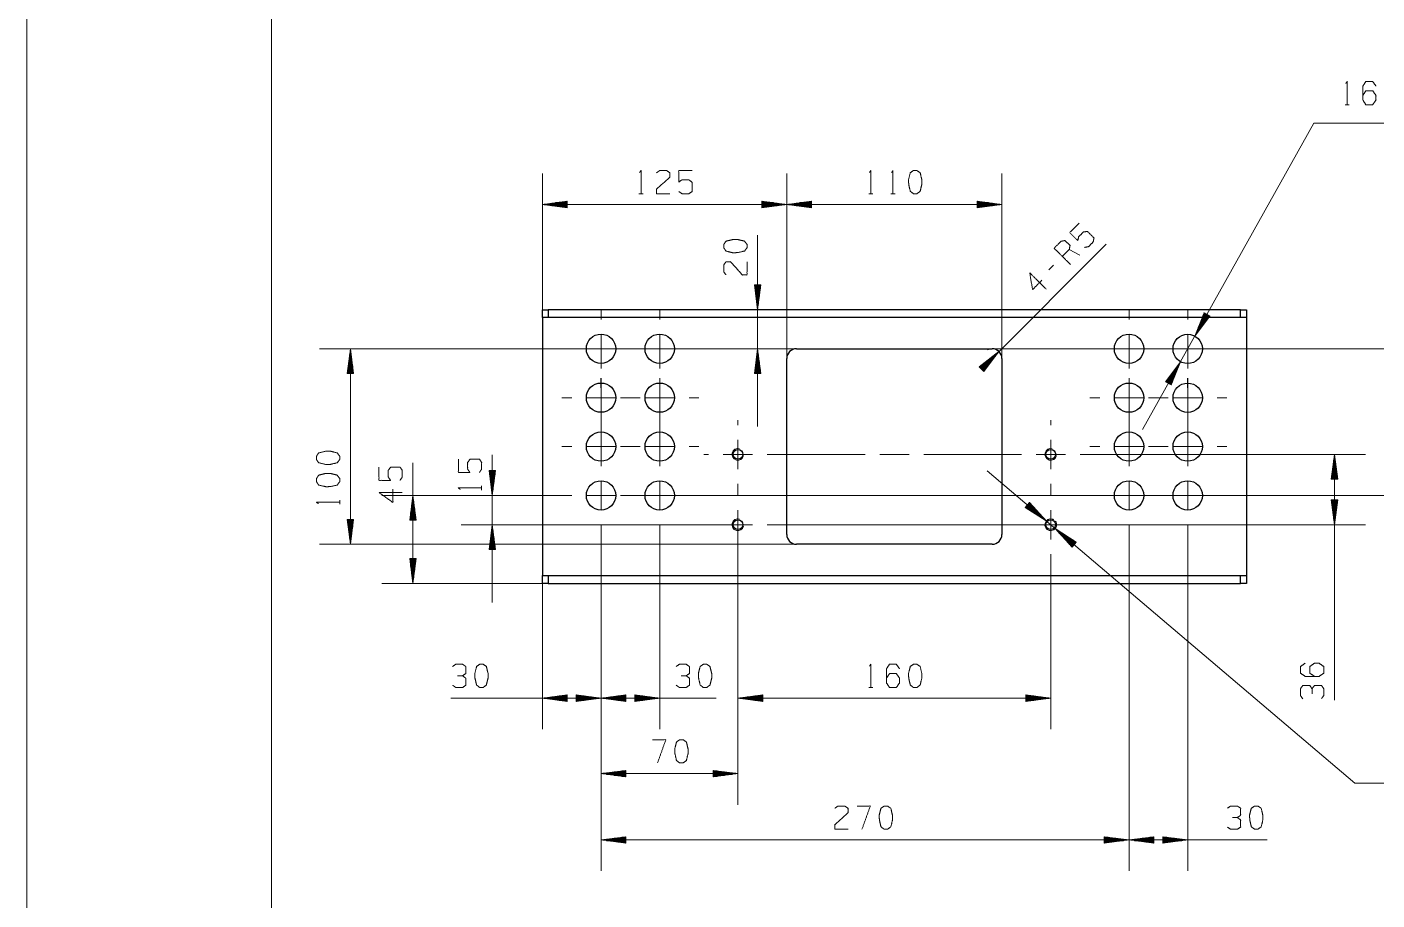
# Model space of a CAD drawing. Header units: millimetres. Extents: x 0 to 210, y 0 to 297.
# Drawn here: x 0 to 138.1, y 118.4 to 207.7 of the extents above; entities that cross this region are included whole.
import ezdxf

# ---------------------------------------------------------------- set-up
doc = ezdxf.new("R2010")
doc.units = ezdxf.units.MM
doc.layers.add('101', color=7, linetype='Continuous', true_color=0xffffff)

msp = doc.modelspace()

# ---------------------------------------------------------------- linework, layer by layer
at = {"layer": '101', "color": 133, "linetype": 'Continuous', "lineweight": 18}
for p, q in [((0, 297), (0, 0)), ((25, 292), (25, 5))]:
    msp.add_line(p, q, dxfattribs=at)
at = {"layer": '101', "color": 72, "linetype": 'Continuous', "lineweight": 18}
for p, q in [((134.81, 199.74), (135.23, 199.74)), ((62.59, 190.63), (63.01, 190.63)), ((86.09, 190.63), (86.51, 190.63)), ((88.36, 190.63), (88.79, 190.63)), ((107.69, 184.34), (106.6, 184.94)), ((104.99, 183.33), (104.52, 182.86)), ((46.5, 160.32), (46.5, 160.74)), ((31.98, 158.86), (31.98, 159.28)), ((86.09, 140.12), (86.51, 140.12))]:
    msp.add_line(p, q, dxfattribs=at)
at = {"layer": '101', "color": 22, "linetype": 'Continuous', "lineweight": 18}
for p, q in [((114.1, 166.53), (131.63, 197.86)), ((131.63, 197.86), (151.91, 197.86)), ((52.71, 177.97), (52.71, 192.71)), ((77.71, 173.77), (77.71, 192.71)), ((77.71, 173.77), (77.71, 192.71)), ((99.71, 173.77), (99.71, 192.71)), ((55.25, 189.87), (52.71, 189.54)), ((77.71, 189.54), (52.71, 189.54)), ((52.71, 189.54), (55.25, 189.2)), ((55.25, 189.56), (52.9, 189.56)), ((55.25, 189.51), (52.9, 189.51)), ((55.25, 189.61), (53.28, 189.61)), ((55.25, 189.46), (53.28, 189.46)), ((55.25, 189.66), (53.67, 189.66)), ((55.25, 189.41), (53.67, 189.41)), ((55.25, 189.72), (54.06, 189.72)), ((55.25, 189.36), (54.06, 189.36)), ((55.25, 189.77), (54.44, 189.77)), ((55.25, 189.31), (54.44, 189.31)), ((55.25, 189.82), (54.83, 189.82)), ((55.25, 189.26), (54.83, 189.26)), ((55.25, 189.87), (55.21, 189.87)), ((55.25, 189.87), (55.21, 189.87)), ((55.25, 189.21), (55.21, 189.21)), ((55.25, 189.21), (55.21, 189.21)), ((55.25, 189.2), (55.25, 189.87)), ((75.17, 189.87), (75.17, 189.2)), ((75.17, 189.87), (75.2, 189.87)), ((75.17, 189.87), (75.2, 189.87)), ((77.71, 189.54), (75.17, 189.87)), ((75.17, 189.82), (75.58, 189.82)), ((75.17, 189.77), (75.97, 189.77)), ((75.17, 189.72), (76.35, 189.72)), ((75.17, 189.66), (76.74, 189.66)), ((75.17, 189.61), (77.13, 189.61)), ((75.17, 189.56), (77.51, 189.56)), ((75.17, 189.2), (77.71, 189.54)), ((75.17, 189.51), (77.51, 189.51)), ((75.17, 189.46), (77.13, 189.46)), ((75.17, 189.41), (76.74, 189.41)), ((75.17, 189.36), (76.35, 189.36)), ((75.17, 189.31), (75.97, 189.31)), ((75.17, 189.26), (75.58, 189.26)), ((75.17, 189.21), (75.2, 189.21)), ((75.17, 189.21), (75.2, 189.21)), ((80.25, 189.87), (77.71, 189.54)), ((77.71, 189.54), (80.25, 189.2)), ((77.71, 189.54), (99.71, 189.54)), ((80.25, 189.56), (77.9, 189.56)), ((80.25, 189.51), (77.9, 189.51)), ((80.25, 189.61), (78.28, 189.61)), ((80.25, 189.46), (78.28, 189.46)), ((80.25, 189.66), (78.67, 189.66)), ((80.25, 189.41), (78.67, 189.41)), ((80.25, 189.72), (79.06, 189.72)), ((80.25, 189.36), (79.06, 189.36)), ((80.25, 189.77), (79.44, 189.77)), ((80.25, 189.31), (79.44, 189.31)), ((80.25, 189.82), (79.83, 189.82)), ((80.25, 189.26), (79.83, 189.26)), ((80.25, 189.87), (80.21, 189.87)), ((80.25, 189.87), (80.21, 189.87)), ((80.25, 189.21), (80.21, 189.21)), ((80.25, 189.21), (80.21, 189.21)), ((80.25, 189.2), (80.25, 189.87)), ((97.17, 189.87), (97.17, 189.2)), ((97.17, 189.87), (97.2, 189.87)), ((97.17, 189.87), (97.2, 189.87)), ((99.71, 189.54), (97.17, 189.87)), ((97.17, 189.82), (97.58, 189.82)), ((97.17, 189.77), (97.97, 189.77)), ((97.17, 189.72), (98.35, 189.72)), ((97.17, 189.66), (98.74, 189.66)), ((97.17, 189.61), (99.13, 189.61)), ((97.17, 189.56), (99.51, 189.56)), ((97.17, 189.2), (99.71, 189.54)), ((97.17, 189.51), (99.51, 189.51)), ((97.17, 189.46), (99.13, 189.46)), ((97.17, 189.41), (98.74, 189.41)), ((97.17, 189.36), (98.35, 189.36)), ((97.17, 189.31), (97.97, 189.31)), ((97.17, 189.26), (97.58, 189.26)), ((97.17, 189.21), (97.2, 189.21)), ((97.17, 189.21), (97.2, 189.21)), ((74.73, 186.39), (74.73, 166.83)), ((98.71, 173.77), (110.38, 185.49)), ((74.39, 181.31), (74.73, 178.77)), ((75.06, 181.31), (74.39, 181.31)), ((74.4, 181.31), (74.4, 181.28)), ((74.4, 181.31), (74.4, 181.28)), ((74.45, 181.31), (74.45, 180.89)), ((74.5, 181.31), (74.5, 180.51)), ((74.55, 181.31), (74.55, 180.12)), ((74.6, 181.31), (74.6, 179.73)), ((74.65, 181.31), (74.65, 179.35)), ((74.7, 181.31), (74.7, 178.96)), ((74.73, 178.77), (75.06, 181.31)), ((74.75, 181.31), (74.75, 178.96)), ((74.8, 181.31), (74.8, 179.35)), ((74.86, 181.31), (74.86, 179.73)), ((74.91, 181.31), (74.91, 180.12)), ((74.96, 181.31), (74.96, 180.51)), ((75.01, 181.31), (75.01, 180.89)), ((75.06, 181.31), (75.06, 181.28)), ((75.06, 181.31), (75.06, 181.28)), ((120.39, 178.45), (119.44, 176.07)), ((119.44, 176.07), (120.97, 178.12)), ((120.66, 178.3), (119.51, 176.25)), ((120.7, 178.27), (119.55, 176.23)), ((120.61, 178.32), (119.65, 176.61)), ((120.75, 178.25), (119.79, 176.54)), ((120.57, 178.35), (119.8, 176.97)), ((120.52, 178.37), (119.94, 177.34)), ((120.79, 178.22), (120.02, 176.85)), ((120.48, 178.4), (120.09, 177.7)), ((120.43, 178.42), (120.23, 178.06)), ((120.83, 178.2), (120.25, 177.16)), ((120.39, 178.45), (120.37, 178.42)), ((120.39, 178.45), (120.37, 178.42)), ((120.97, 178.12), (120.39, 178.45)), ((120.88, 178.17), (120.49, 177.47)), ((120.92, 178.15), (120.72, 177.79)), ((120.97, 178.13), (120.95, 178.1)), ((120.97, 178.13), (120.95, 178.1)), ((78.71, 174.77), (29.9, 174.77)), ((33.08, 174.77), (32.74, 172.23)), ((33, 172.23), (33, 174.19)), ((33.05, 172.23), (33.05, 174.58)), ((33.41, 172.23), (33.08, 174.77)), ((33.08, 174.77), (33.08, 154.77)), ((33.1, 172.23), (33.1, 174.58)), ((33.15, 172.23), (33.15, 174.19)), ((68.71, 174.77), (147.61, 174.77)), ((78.71, 174.77), (71.55, 174.77)), ((74.73, 174.77), (74.39, 172.23)), ((74.65, 172.23), (74.65, 174.19)), ((74.7, 172.23), (74.7, 174.58)), ((75.06, 172.23), (74.73, 174.77)), ((74.75, 172.23), (74.75, 174.58)), ((74.8, 172.23), (74.8, 174.19)), ((99.41, 174.48), (97.38, 172.91)), ((97.56, 172.73), (98.95, 174.12)), ((97.6, 172.7), (99.26, 174.36)), ((97.64, 172.66), (99.29, 174.32)), ((97.67, 172.62), (99.06, 174.01)), ((97.86, 172.44), (99.41, 174.48)), ((32.8, 172.23), (32.8, 172.65)), ((32.85, 172.23), (32.85, 173.03)), ((32.9, 172.23), (32.9, 173.42)), ((32.95, 172.23), (32.95, 173.8)), ((33.2, 172.23), (33.2, 173.8)), ((33.25, 172.23), (33.25, 173.42)), ((33.31, 172.23), (33.31, 173.03)), ((33.36, 172.23), (33.36, 172.65)), ((74.45, 172.23), (74.45, 172.65)), ((74.5, 172.23), (74.5, 173.03)), ((74.55, 172.23), (74.55, 173.42)), ((74.6, 172.23), (74.6, 173.8)), ((74.86, 172.23), (74.86, 173.8)), ((74.91, 172.23), (74.91, 173.42)), ((74.96, 172.23), (74.96, 173.03)), ((75.01, 172.23), (75.01, 172.65)), ((97.38, 172.91), (97.41, 172.93)), ((97.38, 172.91), (97.41, 172.93)), ((97.38, 172.91), (97.86, 172.44)), ((97.42, 172.87), (97.72, 173.17)), ((97.46, 172.84), (98.02, 173.41)), ((97.49, 172.8), (98.33, 173.65)), ((97.53, 172.77), (98.64, 173.88)), ((97.71, 172.59), (98.82, 173.7)), ((97.74, 172.55), (98.58, 173.4)), ((97.78, 172.52), (98.35, 173.09)), ((97.82, 172.48), (98.11, 172.78)), ((117.97, 173.45), (116.44, 171.4)), ((116.62, 171.3), (117.39, 172.67)), ((116.67, 171.27), (117.62, 172.98)), ((116.71, 171.25), (117.86, 173.3)), ((116.75, 171.22), (117.9, 173.27)), ((116.8, 171.2), (117.76, 172.91)), ((117.02, 171.07), (117.97, 173.45)), ((32.74, 172.23), (33.41, 172.23)), ((32.75, 172.23), (32.75, 172.26)), ((32.75, 172.23), (32.75, 172.26)), ((33.41, 172.23), (33.41, 172.26)), ((33.41, 172.23), (33.41, 172.26)), ((74.39, 172.23), (75.06, 172.23)), ((74.4, 172.23), (74.4, 172.26)), ((74.4, 172.23), (74.4, 172.26)), ((75.06, 172.23), (75.06, 172.26)), ((75.06, 172.23), (75.06, 172.26)), ((97.85, 172.44), (97.88, 172.47)), ((97.85, 172.44), (97.88, 172.47)), ((116.44, 171.4), (116.46, 171.43)), ((116.44, 171.4), (116.46, 171.43)), ((116.44, 171.4), (117.02, 171.07)), ((116.49, 171.37), (116.69, 171.74)), ((116.53, 171.35), (116.92, 172.05)), ((116.58, 171.32), (117.16, 172.36)), ((116.84, 171.17), (117.61, 172.55)), ((116.89, 171.15), (117.47, 172.19)), ((116.93, 171.12), (117.32, 171.83)), ((116.98, 171.1), (117.18, 171.46)), ((117.02, 171.07), (117.04, 171.1)), ((117.02, 171.07), (117.04, 171.1)), ((39.47, 150.77), (39.47, 163.11)), ((47.59, 163.92), (47.59, 148.83)), ((108.21, 163.97), (136.9, 163.97)), ((133.72, 163.97), (133.39, 161.43)), ((133.59, 161.43), (133.59, 163)), ((133.64, 161.43), (133.64, 163.39)), ((133.7, 161.43), (133.7, 163.78)), ((134.06, 161.43), (133.72, 163.97)), ((133.72, 163.97), (133.72, 138.81)), ((133.75, 161.43), (133.75, 163.78)), ((133.8, 161.43), (133.8, 163.39)), ((133.85, 161.43), (133.85, 163)), ((47.26, 162.31), (47.59, 159.77)), ((47.93, 162.31), (47.26, 162.31)), ((47.26, 162.31), (47.26, 162.28)), ((47.26, 162.31), (47.26, 162.28)), ((47.31, 162.31), (47.31, 161.89)), ((47.36, 162.31), (47.36, 161.51)), ((47.41, 162.31), (47.41, 161.12)), ((47.46, 162.31), (47.46, 160.73)), ((47.52, 162.31), (47.52, 160.35)), ((47.57, 162.31), (47.57, 159.96)), ((47.59, 159.77), (47.93, 162.31)), ((47.62, 162.31), (47.62, 159.96)), ((47.67, 162.31), (47.67, 160.35)), ((47.72, 162.31), (47.72, 160.73)), ((47.77, 162.31), (47.77, 161.12)), ((47.82, 162.31), (47.82, 161.51)), ((47.87, 162.31), (47.87, 161.89)), ((47.92, 162.31), (47.92, 162.28)), ((47.92, 162.31), (47.92, 162.28)), ((98.2, 162.3), (135.82, 130.34)), ((133.44, 161.43), (133.44, 161.85)), ((133.49, 161.43), (133.49, 162.23)), ((133.54, 161.43), (133.54, 162.62)), ((133.9, 161.43), (133.9, 162.62)), ((133.95, 161.43), (133.95, 162.23)), ((134, 161.43), (134, 161.85)), ((133.39, 161.43), (133.39, 161.46)), ((133.39, 161.43), (133.39, 161.46)), ((133.39, 161.43), (134.06, 161.43)), ((134.05, 161.43), (134.05, 161.46)), ((134.05, 161.43), (134.05, 161.46)), ((54.71, 159.77), (36.3, 159.77)), ((39.47, 159.77), (39.14, 157.23)), ((39.34, 157.23), (39.34, 158.8)), ((39.39, 157.23), (39.39, 159.19)), ((39.44, 157.23), (39.44, 159.58)), ((39.8, 157.23), (39.47, 159.77)), ((39.5, 157.23), (39.5, 159.58)), ((39.55, 157.23), (39.55, 159.19)), ((39.6, 157.23), (39.6, 158.8)), ((54.71, 159.77), (44.42, 159.77)), ((68.71, 159.77), (147.61, 159.77)), ((102.53, 159.06), (102.1, 158.55)), ((102.33, 158.82), (104.12, 157.3)), ((102.36, 158.86), (103.86, 157.59)), ((102.39, 158.9), (103.59, 157.88)), ((102.43, 158.94), (103.33, 158.17)), ((102.46, 158.98), (103.07, 158.46)), ((102.49, 159.01), (102.81, 158.74)), ((104.25, 157.16), (102.53, 159.06)), ((102.53, 159.05), (102.55, 159.03)), ((102.53, 159.05), (102.55, 159.03)), ((133.39, 159.31), (133.39, 159.28)), ((133.39, 159.31), (133.72, 156.77)), ((134.06, 159.31), (133.39, 159.31)), ((133.39, 159.31), (133.39, 159.28)), ((133.44, 159.31), (133.44, 158.89)), ((133.49, 159.31), (133.49, 158.51)), ((133.54, 159.31), (133.54, 158.12)), ((133.59, 159.31), (133.59, 157.73)), ((133.64, 159.31), (133.64, 157.35)), ((133.7, 159.31), (133.7, 156.96)), ((133.72, 156.77), (134.06, 159.31)), ((133.75, 159.31), (133.75, 156.96)), ((133.8, 159.31), (133.8, 157.35)), ((133.85, 159.31), (133.85, 157.73)), ((133.9, 159.31), (133.9, 158.12)), ((133.95, 159.31), (133.95, 158.51)), ((134, 159.31), (134, 158.89)), ((134.05, 159.31), (134.05, 159.28)), ((134.05, 159.31), (134.05, 159.28)), ((39.19, 157.23), (39.19, 157.65)), ((39.24, 157.23), (39.24, 158.03)), ((39.29, 157.23), (39.29, 158.42)), ((39.65, 157.23), (39.65, 158.42)), ((39.7, 157.23), (39.7, 158.03)), ((39.75, 157.23), (39.75, 157.65)), ((102.1, 158.55), (102.12, 158.53)), ((102.1, 158.55), (104.25, 157.16)), ((102.1, 158.55), (102.12, 158.53)), ((102.13, 158.59), (102.45, 158.32)), ((102.16, 158.63), (102.78, 158.11)), ((102.2, 158.67), (103.1, 157.9)), ((102.23, 158.71), (103.43, 157.69)), ((102.26, 158.74), (103.76, 157.47)), ((102.3, 158.78), (104.08, 157.26)), ((33.41, 157.31), (32.74, 157.31)), ((32.74, 157.31), (33.08, 154.77)), ((32.75, 157.31), (32.75, 157.28)), ((32.75, 157.31), (32.75, 157.28)), ((32.8, 157.31), (32.8, 156.89)), ((32.85, 157.31), (32.85, 156.51)), ((32.9, 157.31), (32.9, 156.12)), ((32.95, 157.31), (32.95, 155.73)), ((33, 157.31), (33, 155.35)), ((33.05, 157.31), (33.05, 154.96)), ((33.08, 154.77), (33.41, 157.31)), ((33.1, 157.31), (33.1, 154.96)), ((33.15, 157.31), (33.15, 155.35)), ((33.2, 157.31), (33.2, 155.73)), ((33.25, 157.31), (33.25, 156.12)), ((33.31, 157.31), (33.31, 156.51)), ((33.36, 157.31), (33.36, 156.89)), ((33.41, 157.31), (33.41, 157.28)), ((33.41, 157.31), (33.41, 157.28)), ((39.14, 157.23), (39.14, 157.26)), ((39.14, 157.23), (39.14, 157.26)), ((39.14, 157.23), (39.8, 157.23)), ((39.8, 157.23), (39.8, 157.26)), ((39.8, 157.23), (39.8, 157.26)), ((72.71, 156.77), (44.42, 156.77)), ((47.59, 156.77), (47.26, 154.23)), ((47.52, 154.23), (47.52, 156.19)), ((47.57, 154.23), (47.57, 156.58)), ((47.93, 154.23), (47.59, 156.77)), ((47.62, 154.23), (47.62, 156.58)), ((47.67, 154.23), (47.67, 156.19)), ((72.71, 156.77), (72.71, 128.13)), ((76.21, 156.77), (136.9, 156.77)), ((107.31, 154.99), (105.16, 156.38)), ((105.16, 156.38), (106.88, 154.48)), ((107.08, 154.72), (105.29, 156.24)), ((107.11, 154.76), (105.33, 156.28)), ((107.15, 154.79), (105.65, 156.06)), ((78.71, 154.77), (29.9, 154.77)), ((47.31, 154.23), (47.31, 154.65)), ((47.36, 154.23), (47.36, 155.03)), ((47.41, 154.23), (47.41, 155.42)), ((47.46, 154.23), (47.46, 155.8)), ((47.72, 154.23), (47.72, 155.8)), ((47.77, 154.23), (47.77, 155.42)), ((47.82, 154.23), (47.82, 155.03)), ((47.87, 154.23), (47.87, 154.65)), ((58.71, 155.77), (58.71, 135.86)), ((58.71, 155.77), (58.71, 135.86)), ((58.71, 155.77), (58.71, 121.35)), ((58.71, 155.77), (58.71, 128.13)), ((64.71, 155.77), (64.71, 135.86)), ((107.05, 154.68), (105.55, 155.95)), ((107.02, 154.64), (105.82, 155.66)), ((107.18, 154.83), (105.98, 155.85)), ((106.98, 154.6), (106.08, 155.37)), ((107.21, 154.87), (106.31, 155.64)), ((106.95, 154.56), (106.34, 155.08)), ((106.92, 154.52), (106.6, 154.79)), ((107.25, 154.91), (106.63, 155.43)), ((106.88, 154.48), (107.31, 154.99)), ((107.28, 154.95), (106.96, 155.22)), ((107.31, 154.99), (107.29, 155.01)), ((107.31, 154.99), (107.29, 155.01)), ((112.71, 155.77), (112.71, 121.35)), ((112.71, 155.77), (112.71, 121.35)), ((118.71, 155.77), (118.71, 121.35)), ((39.14, 153.31), (39.14, 153.28)), ((39.14, 153.31), (39.14, 153.28)), ((39.14, 153.31), (39.47, 150.77)), ((39.8, 153.31), (39.14, 153.31)), ((39.19, 153.31), (39.19, 152.89)), ((39.24, 153.31), (39.24, 152.51)), ((39.29, 153.31), (39.29, 152.12)), ((39.34, 153.31), (39.34, 151.73)), ((39.39, 153.31), (39.39, 151.35)), ((39.44, 153.31), (39.44, 150.96)), ((39.47, 150.77), (39.8, 153.31)), ((39.5, 153.31), (39.5, 150.96)), ((39.55, 153.31), (39.55, 151.35)), ((39.6, 153.31), (39.6, 151.73)), ((39.65, 153.31), (39.65, 152.12)), ((39.7, 153.31), (39.7, 152.51)), ((39.75, 153.31), (39.75, 152.89)), ((39.8, 153.31), (39.8, 153.28)), ((39.8, 153.31), (39.8, 153.28)), ((47.26, 154.23), (47.26, 154.26)), ((47.26, 154.23), (47.26, 154.26)), ((47.26, 154.23), (47.93, 154.23)), ((47.92, 154.23), (47.92, 154.26)), ((47.92, 154.23), (47.92, 154.26)), ((72.71, 153.27), (72.71, 135.86)), ((104.71, 153.27), (104.71, 135.86)), ((106.88, 154.48), (106.86, 154.51)), ((106.88, 154.48), (106.86, 154.51)), ((53.31, 150.77), (36.3, 150.77)), ((52.71, 151.57), (52.71, 135.86)), ((58.71, 139.03), (43.36, 139.03)), ((55.25, 139.37), (52.71, 139.03)), ((52.71, 139.03), (55.25, 138.7)), ((55.25, 139.06), (52.9, 139.06)), ((55.25, 139.01), (52.9, 139.01)), ((55.25, 139.11), (53.28, 139.11)), ((55.25, 138.96), (53.28, 138.96)), ((55.25, 139.16), (53.67, 139.16)), ((55.25, 138.91), (53.67, 138.91)), ((55.25, 139.21), (54.06, 139.21)), ((55.25, 138.85), (54.06, 138.85)), ((55.25, 139.26), (54.44, 139.26)), ((55.25, 138.8), (54.44, 138.8)), ((55.25, 139.31), (54.83, 139.31)), ((55.25, 138.75), (54.83, 138.75)), ((55.25, 139.36), (55.21, 139.36)), ((55.25, 139.36), (55.21, 139.36)), ((55.25, 138.7), (55.21, 138.7)), ((55.25, 138.7), (55.21, 138.7)), ((55.25, 138.7), (55.25, 139.37)), ((58.71, 139.03), (56.17, 139.37)), ((56.17, 139.37), (56.17, 138.7)), ((56.17, 139.36), (56.2, 139.36)), ((56.17, 139.36), (56.2, 139.36)), ((56.17, 139.31), (56.58, 139.31)), ((56.17, 139.26), (56.97, 139.26)), ((56.17, 139.21), (57.35, 139.21)), ((56.17, 139.16), (57.74, 139.16)), ((56.17, 139.11), (58.13, 139.11)), ((56.17, 139.06), (58.51, 139.06)), ((56.17, 138.7), (58.71, 139.03)), ((56.17, 139.01), (58.51, 139.01)), ((56.17, 138.96), (58.13, 138.96)), ((56.17, 138.91), (57.74, 138.91)), ((56.17, 138.85), (57.35, 138.85)), ((56.17, 138.8), (56.97, 138.8)), ((56.17, 138.75), (56.58, 138.75)), ((56.17, 138.7), (56.2, 138.7)), ((56.17, 138.7), (56.2, 138.7)), ((61.25, 139.37), (58.71, 139.03)), ((58.71, 139.03), (70.47, 139.03)), ((58.71, 139.03), (61.25, 138.7)), ((61.25, 139.06), (58.9, 139.06)), ((61.25, 139.01), (58.9, 139.01)), ((61.25, 139.11), (59.28, 139.11)), ((61.25, 138.96), (59.28, 138.96)), ((61.25, 139.16), (59.67, 139.16)), ((61.25, 138.91), (59.67, 138.91)), ((61.25, 139.21), (60.06, 139.21)), ((61.25, 138.85), (60.06, 138.85)), ((61.25, 139.26), (60.44, 139.26)), ((61.25, 138.8), (60.44, 138.8)), ((61.25, 139.31), (60.83, 139.31)), ((61.25, 138.75), (60.83, 138.75)), ((61.25, 139.36), (61.21, 139.36)), ((61.25, 139.36), (61.21, 139.36)), ((61.25, 138.7), (61.21, 138.7)), ((61.25, 138.7), (61.21, 138.7)), ((61.25, 138.7), (61.25, 139.37)), ((62.17, 139.37), (62.17, 138.7)), ((64.71, 139.03), (62.17, 139.37)), ((62.17, 139.36), (62.2, 139.36)), ((62.17, 139.36), (62.2, 139.36)), ((62.17, 139.31), (62.58, 139.31)), ((62.17, 139.26), (62.97, 139.26)), ((62.17, 139.21), (63.35, 139.21)), ((62.17, 139.16), (63.74, 139.16)), ((62.17, 139.11), (64.13, 139.11)), ((62.17, 139.06), (64.51, 139.06)), ((62.17, 138.7), (64.71, 139.03)), ((62.17, 139.01), (64.51, 139.01)), ((62.17, 138.96), (64.13, 138.96)), ((62.17, 138.91), (63.74, 138.91)), ((62.17, 138.85), (63.35, 138.85)), ((62.17, 138.8), (62.97, 138.8)), ((62.17, 138.75), (62.58, 138.75)), ((62.17, 138.7), (62.2, 138.7)), ((62.17, 138.7), (62.2, 138.7)), ((75.25, 139.37), (72.71, 139.03)), ((72.71, 139.03), (75.25, 138.7)), ((72.71, 139.03), (104.71, 139.03)), ((75.25, 139.06), (72.9, 139.06)), ((75.25, 139.01), (72.9, 139.01)), ((75.25, 139.11), (73.28, 139.11)), ((75.25, 138.96), (73.28, 138.96)), ((75.25, 139.16), (73.67, 139.16)), ((75.25, 138.91), (73.67, 138.91)), ((75.25, 139.21), (74.06, 139.21)), ((75.25, 138.85), (74.06, 138.85)), ((75.25, 139.26), (74.44, 139.26)), ((75.25, 138.8), (74.44, 138.8)), ((75.25, 139.31), (74.83, 139.31)), ((75.25, 138.75), (74.83, 138.75)), ((75.25, 139.36), (75.21, 139.36)), ((75.25, 139.36), (75.21, 139.36)), ((75.25, 138.7), (75.21, 138.7)), ((75.25, 138.7), (75.21, 138.7)), ((75.25, 138.7), (75.25, 139.37)), ((102.17, 139.37), (102.17, 138.7)), ((104.71, 139.03), (102.17, 139.37)), ((102.17, 139.36), (102.2, 139.36)), ((102.17, 139.36), (102.2, 139.36)), ((102.17, 139.31), (102.58, 139.31)), ((102.17, 139.26), (102.97, 139.26)), ((102.17, 139.21), (103.35, 139.21)), ((102.17, 139.16), (103.74, 139.16)), ((102.17, 139.11), (104.13, 139.11)), ((102.17, 139.06), (104.51, 139.06)), ((102.17, 138.7), (104.71, 139.03)), ((102.17, 139.01), (104.51, 139.01)), ((102.17, 138.96), (104.13, 138.96)), ((102.17, 138.91), (103.74, 138.91)), ((102.17, 138.85), (103.35, 138.85)), ((102.17, 138.8), (102.97, 138.8)), ((102.17, 138.75), (102.58, 138.75)), ((102.17, 138.7), (102.2, 138.7)), ((102.17, 138.7), (102.2, 138.7)), ((61.25, 131.64), (58.71, 131.31)), ((58.71, 131.31), (72.71, 131.31)), ((58.71, 131.31), (61.25, 130.98)), ((61.25, 131.34), (58.9, 131.34)), ((61.25, 131.28), (58.9, 131.28)), ((61.25, 131.39), (59.28, 131.39)), ((61.25, 131.23), (59.28, 131.23)), ((61.25, 131.44), (59.67, 131.44)), ((61.25, 131.18), (59.67, 131.18)), ((61.25, 131.49), (60.06, 131.49)), ((61.25, 131.54), (60.44, 131.54)), ((61.25, 131.59), (60.83, 131.59)), ((61.25, 131.64), (61.21, 131.64)), ((61.25, 131.64), (61.21, 131.64)), ((61.25, 130.98), (61.25, 131.64)), ((70.17, 131.64), (70.2, 131.64)), ((72.71, 131.31), (70.17, 131.64)), ((70.17, 131.64), (70.2, 131.64)), ((70.17, 131.64), (70.17, 130.98)), ((70.17, 131.59), (70.58, 131.59)), ((70.17, 131.54), (70.97, 131.54)), ((70.17, 131.49), (71.35, 131.49)), ((70.17, 131.44), (71.74, 131.44)), ((70.17, 131.39), (72.13, 131.39)), ((70.17, 131.34), (72.51, 131.34)), ((70.17, 130.98), (72.71, 131.31)), ((70.17, 131.28), (72.51, 131.28)), ((70.17, 131.23), (72.13, 131.23)), ((70.17, 131.18), (71.74, 131.18)), ((61.25, 131.13), (60.06, 131.13)), ((61.25, 131.08), (60.44, 131.08)), ((61.25, 131.03), (60.83, 131.03)), ((61.25, 130.98), (61.21, 130.98)), ((61.25, 130.98), (61.21, 130.98)), ((70.17, 131.13), (71.35, 131.13)), ((70.17, 131.08), (70.97, 131.08)), ((70.17, 131.03), (70.58, 131.03)), ((70.17, 130.98), (70.2, 130.98)), ((70.17, 130.98), (70.2, 130.98)), ((135.82, 130.34), (147.15, 130.34)), ((61.25, 124.86), (58.71, 124.53)), ((58.71, 124.53), (112.71, 124.53)), ((58.71, 124.53), (61.25, 124.19)), ((61.25, 124.55), (58.9, 124.55)), ((61.25, 124.5), (58.9, 124.5)), ((61.25, 124.6), (59.28, 124.6)), ((61.25, 124.45), (59.28, 124.45)), ((61.25, 124.65), (59.67, 124.65)), ((61.25, 124.4), (59.67, 124.4)), ((61.25, 124.7), (60.06, 124.7)), ((61.25, 124.35), (60.06, 124.35)), ((61.25, 124.75), (60.44, 124.75)), ((61.25, 124.3), (60.44, 124.3)), ((61.25, 124.8), (60.83, 124.8)), ((61.25, 124.86), (61.21, 124.86)), ((61.25, 124.86), (61.21, 124.86)), ((61.25, 124.19), (61.25, 124.86)), ((110.17, 124.86), (110.2, 124.86)), ((112.71, 124.53), (110.17, 124.86)), ((110.17, 124.86), (110.2, 124.86)), ((110.17, 124.86), (110.17, 124.19)), ((110.17, 124.8), (110.58, 124.8)), ((110.17, 124.75), (110.97, 124.75)), ((110.17, 124.7), (111.35, 124.7)), ((110.17, 124.65), (111.74, 124.65)), ((110.17, 124.6), (112.13, 124.6)), ((110.17, 124.55), (112.51, 124.55)), ((110.17, 124.19), (112.71, 124.53)), ((110.17, 124.5), (112.51, 124.5)), ((110.17, 124.45), (112.13, 124.45)), ((110.17, 124.4), (111.74, 124.4)), ((110.17, 124.35), (111.35, 124.35)), ((110.17, 124.3), (110.97, 124.3)), ((115.25, 124.86), (112.71, 124.53)), ((112.71, 124.53), (126.84, 124.53)), ((112.71, 124.53), (115.25, 124.19)), ((115.25, 124.55), (112.9, 124.55)), ((115.25, 124.5), (112.9, 124.5)), ((115.25, 124.6), (113.28, 124.6)), ((115.25, 124.45), (113.28, 124.45)), ((115.25, 124.65), (113.67, 124.65)), ((115.25, 124.4), (113.67, 124.4)), ((115.25, 124.7), (114.06, 124.7)), ((115.25, 124.35), (114.06, 124.35)), ((115.25, 124.75), (114.44, 124.75)), ((115.25, 124.3), (114.44, 124.3)), ((115.25, 124.8), (114.83, 124.8)), ((115.25, 124.86), (115.21, 124.86)), ((115.25, 124.86), (115.21, 124.86)), ((115.25, 124.19), (115.25, 124.86)), ((116.17, 124.86), (116.17, 124.19)), ((116.17, 124.86), (116.2, 124.86)), ((118.71, 124.53), (116.17, 124.86)), ((116.17, 124.86), (116.2, 124.86)), ((116.17, 124.8), (116.58, 124.8)), ((116.17, 124.75), (116.97, 124.75)), ((116.17, 124.7), (117.35, 124.7)), ((116.17, 124.65), (117.74, 124.65)), ((116.17, 124.6), (118.13, 124.6)), ((116.17, 124.55), (118.51, 124.55)), ((116.17, 124.19), (118.71, 124.53)), ((116.17, 124.5), (118.51, 124.5)), ((116.17, 124.45), (118.13, 124.45)), ((116.17, 124.4), (117.74, 124.4)), ((116.17, 124.35), (117.35, 124.35)), ((116.17, 124.3), (116.97, 124.3)), ((61.25, 124.25), (60.83, 124.25)), ((61.25, 124.2), (61.21, 124.2)), ((61.25, 124.2), (61.21, 124.2)), ((110.17, 124.25), (110.58, 124.25)), ((110.17, 124.2), (110.2, 124.2)), ((110.17, 124.2), (110.2, 124.2)), ((115.25, 124.25), (114.83, 124.25)), ((115.25, 124.2), (115.21, 124.2)), ((115.25, 124.2), (115.21, 124.2)), ((116.17, 124.25), (116.58, 124.25)), ((116.17, 124.2), (116.2, 124.2)), ((116.17, 124.2), (116.2, 124.2))]:
    msp.add_line(p, q, dxfattribs=at)
at = {"layer": '101', "color": 72, "linetype": 'Continuous', "lineweight": 25}
for p, q in [((52.71, 178.77), (53.31, 178.77)), ((52.71, 177.97), (52.71, 178.77)), ((53.31, 178.77), (53.31, 177.97)), ((124.11, 178.77), (53.31, 178.77)), ((124.11, 178.77), (124.71, 178.77)), ((124.11, 177.97), (124.11, 178.77)), ((124.71, 178.77), (124.71, 177.97)), ((52.71, 177.97), (52.71, 151.57)), ((53.31, 177.97), (52.71, 177.97)), ((124.11, 177.97), (53.31, 177.97)), ((124.71, 177.97), (124.11, 177.97)), ((124.71, 177.97), (124.71, 151.57)), ((78.71, 174.77), (98.71, 174.77)), ((77.71, 155.77), (77.71, 173.77)), ((99.71, 173.77), (99.71, 155.77)), ((98.71, 154.77), (78.71, 154.77)), ((52.71, 151.57), (53.31, 151.57)), ((52.71, 150.77), (52.71, 151.57)), ((53.31, 150.77), (52.71, 150.77)), ((53.31, 151.57), (124.11, 151.57)), ((53.31, 151.57), (53.31, 150.77)), ((53.31, 150.77), (124.11, 150.77)), ((124.11, 150.77), (124.11, 151.57)), ((124.11, 151.57), (124.71, 151.57)), ((124.71, 150.77), (124.11, 150.77)), ((124.71, 151.57), (124.71, 150.77))]:
    msp.add_line(p, q, dxfattribs=at)
at = {"layer": '101', "color": 151, "linetype": 'Continuous', "lineweight": 18}
for p, q in [((58.71, 177.77), (58.71, 178.77)), ((58.71, 177.77), (58.71, 178.77)), ((58.71, 177.77), (58.71, 178.77)), ((64.71, 177.77), (64.71, 178.77)), ((64.71, 177.77), (64.71, 178.77)), ((112.71, 177.77), (112.71, 178.77)), ((112.71, 177.77), (112.71, 178.77)), ((118.71, 177.76), (118.71, 178.76)), ((118.71, 177.76), (118.71, 178.76)), ((118.71, 177.76), (118.71, 178.76)), ((58.71, 173.27), (58.71, 176.27)), ((58.71, 173.27), (58.71, 176.27)), ((58.71, 173.27), (58.71, 176.27)), ((64.71, 173.27), (64.71, 176.27)), ((64.71, 173.27), (64.71, 176.27)), ((112.71, 173.27), (112.71, 176.27)), ((112.71, 173.27), (112.71, 176.27)), ((118.71, 173.26), (118.71, 176.26)), ((118.71, 173.26), (118.71, 176.26)), ((118.71, 173.26), (118.71, 176.26)), ((55.71, 174.77), (54.71, 174.77)), ((55.71, 174.77), (54.71, 174.77)), ((55.71, 174.77), (54.71, 174.77)), ((57.21, 174.77), (60.21, 174.77)), ((60.21, 174.77), (57.21, 174.77)), ((60.21, 174.77), (57.21, 174.77)), ((61.71, 174.77), (60.71, 174.77)), ((61.71, 174.77), (60.71, 174.77)), ((61.71, 174.77), (75.71, 174.77)), ((61.71, 174.77), (62.71, 174.77)), ((61.71, 174.77), (62.71, 174.77)), ((66.21, 174.77), (63.21, 174.77)), ((66.21, 174.77), (63.21, 174.77)), ((67.71, 174.77), (68.71, 174.77)), ((67.71, 174.77), (68.71, 174.77)), ((77.21, 174.77), (80.21, 174.77)), ((81.71, 174.77), (95.71, 174.76)), ((97.21, 174.76), (100.21, 174.76)), ((101.71, 174.76), (115.71, 174.76)), ((109.71, 174.77), (108.71, 174.77)), ((109.71, 174.77), (108.71, 174.77)), ((114.21, 174.77), (111.21, 174.77)), ((114.21, 174.77), (111.21, 174.77)), ((115.71, 174.76), (114.71, 174.76)), ((115.71, 174.76), (114.71, 174.76)), ((115.71, 174.77), (116.71, 174.77)), ((115.71, 174.77), (116.71, 174.77)), ((117.21, 174.76), (120.21, 174.76)), ((120.21, 174.76), (117.21, 174.76)), ((120.21, 174.76), (117.21, 174.76)), ((121.71, 174.76), (122.71, 174.76)), ((121.71, 174.76), (122.71, 174.76)), ((121.71, 174.76), (122.71, 174.76)), ((58.71, 172.77), (58.71, 173.77)), ((64.71, 172.77), (64.71, 173.77)), ((112.71, 172.77), (112.71, 173.77)), ((118.71, 172.76), (118.71, 173.76)), ((58.7, 171.77), (58.7, 170.77)), ((58.71, 170.27), (58.71, 171.77)), ((58.71, 168.27), (58.71, 171.27)), ((64.71, 170.27), (64.71, 171.77)), ((64.71, 168.27), (64.71, 171.27)), ((112.71, 170.27), (112.71, 171.77)), ((112.71, 168.27), (112.71, 171.27)), ((118.7, 171.76), (118.7, 170.76)), ((118.71, 170.27), (118.71, 171.76)), ((118.71, 168.26), (118.71, 171.26)), ((55.71, 169.77), (54.71, 169.77)), ((60.21, 169.77), (57.21, 169.77)), ((58.71, 165.77), (58.71, 168.77)), ((58.71, 167.77), (58.71, 168.77)), ((61.71, 169.77), (60.71, 169.77)), ((61.71, 169.77), (62.71, 169.77)), ((66.21, 169.77), (63.21, 169.77)), ((64.71, 167.77), (64.71, 168.77)), ((64.71, 165.77), (64.71, 168.77)), ((67.71, 169.77), (68.71, 169.77)), ((109.71, 169.77), (108.71, 169.77)), ((114.21, 169.77), (111.21, 169.77)), ((112.71, 167.77), (112.71, 168.77)), ((112.71, 165.77), (112.71, 168.77)), ((115.71, 169.76), (114.71, 169.76)), ((115.71, 169.77), (116.71, 169.77)), ((120.21, 169.76), (117.21, 169.76)), ((118.71, 167.77), (118.71, 168.78)), ((118.71, 165.77), (118.71, 168.77)), ((121.71, 169.76), (122.71, 169.76)), ((72.71, 166.97), (72.71, 167.47)), ((72.71, 166.97), (72.71, 167.47)), ((104.71, 166.97), (104.71, 167.47)), ((104.71, 166.97), (104.71, 167.47)), ((58.71, 163.27), (58.71, 166.27)), ((64.71, 163.27), (64.71, 166.27)), ((112.71, 163.27), (112.71, 166.27)), ((118.71, 163.27), (118.71, 166.27)), ((55.71, 164.77), (54.71, 164.77)), ((60.21, 164.77), (57.21, 164.77)), ((61.71, 164.77), (60.71, 164.77)), ((61.71, 164.77), (62.71, 164.77)), ((66.21, 164.77), (63.21, 164.77)), ((67.71, 164.77), (68.71, 164.77)), ((72.71, 162.47), (72.71, 165.47)), ((72.71, 162.47), (72.71, 165.47)), ((104.71, 162.47), (104.71, 165.47)), ((104.71, 162.47), (104.71, 165.47)), ((109.71, 164.77), (108.71, 164.77)), ((114.21, 164.77), (111.21, 164.77)), ((115.71, 164.77), (114.71, 164.77)), ((115.71, 164.77), (116.71, 164.77)), ((120.21, 164.77), (117.21, 164.77)), ((121.71, 164.77), (122.71, 164.77)), ((58.71, 162.77), (58.71, 164.27)), ((58.71, 162.77), (58.71, 163.77)), ((58.71, 162.77), (58.71, 163.77)), ((64.71, 162.77), (64.71, 164.27)), ((64.71, 162.77), (64.71, 163.77)), ((69.71, 163.97), (69.21, 163.97)), ((69.71, 163.97), (69.21, 163.97)), ((71.21, 163.97), (74.21, 163.97)), ((74.21, 163.97), (71.21, 163.97)), ((75.71, 163.97), (76.21, 163.97)), ((75.71, 163.97), (85.71, 163.97)), ((87.21, 163.97), (90.21, 163.97)), ((91.71, 163.97), (101.71, 163.97)), ((101.71, 163.97), (101.21, 163.97)), ((106.21, 163.97), (103.21, 163.97)), ((103.21, 163.97), (106.21, 163.97)), ((107.71, 163.97), (108.21, 163.97)), ((107.71, 163.97), (108.21, 163.97)), ((112.71, 162.77), (112.71, 164.27)), ((112.71, 162.77), (112.71, 163.77)), ((118.71, 162.77), (118.71, 164.27)), ((118.71, 162.77), (118.71, 163.77)), ((118.71, 162.77), (118.71, 163.77)), ((58.71, 158.27), (58.71, 161.27)), ((58.71, 158.27), (58.71, 161.27)), ((58.71, 158.27), (58.71, 161.27)), ((64.71, 158.27), (64.71, 161.27)), ((64.71, 158.27), (64.71, 161.27)), ((72.71, 159.77), (72.71, 160.97)), ((72.71, 160.97), (72.71, 160.47)), ((72.71, 159.77), (72.71, 160.27)), ((104.71, 159.77), (104.71, 160.97)), ((104.71, 160.97), (104.71, 160.47)), ((104.71, 159.77), (104.71, 160.27)), ((112.71, 158.27), (112.71, 161.27)), ((112.71, 158.27), (112.71, 161.27)), ((118.71, 158.27), (118.71, 161.27)), ((118.71, 158.27), (118.71, 161.27)), ((118.71, 158.27), (118.71, 161.27)), ((55.71, 159.77), (54.71, 159.77)), ((55.71, 159.77), (54.71, 159.77)), ((55.71, 159.77), (54.71, 159.77)), ((57.21, 159.77), (60.21, 159.77)), ((60.21, 159.77), (57.21, 159.77)), ((60.21, 159.77), (57.21, 159.77)), ((61.71, 159.77), (60.71, 159.77)), ((61.71, 159.77), (60.71, 159.77)), ((61.71, 159.77), (75.71, 159.77)), ((61.71, 159.77), (62.71, 159.77)), ((61.71, 159.77), (62.71, 159.77)), ((66.21, 159.77), (63.21, 159.77)), ((66.21, 159.77), (63.21, 159.77)), ((67.71, 159.77), (68.71, 159.77)), ((67.71, 159.77), (68.71, 159.77)), ((77.21, 159.77), (80.21, 159.77)), ((81.71, 159.77), (95.71, 159.77)), ((97.21, 159.77), (100.21, 159.77)), ((101.71, 159.77), (115.71, 159.77)), ((109.71, 159.77), (108.71, 159.77)), ((109.71, 159.77), (108.71, 159.77)), ((114.21, 159.77), (111.21, 159.77)), ((114.21, 159.77), (111.21, 159.77)), ((115.71, 159.77), (114.71, 159.77)), ((115.71, 159.77), (114.71, 159.77)), ((115.71, 159.77), (116.71, 159.77)), ((115.71, 159.77), (116.71, 159.77)), ((117.21, 159.77), (120.21, 159.77)), ((120.21, 159.77), (117.21, 159.77)), ((120.21, 159.77), (117.21, 159.77)), ((121.71, 159.77), (122.71, 159.77)), ((121.71, 159.77), (122.71, 159.77)), ((121.71, 159.77), (122.71, 159.77)), ((72.71, 155.27), (72.71, 158.27)), ((72.71, 155.27), (72.71, 158.27)), ((104.71, 155.27), (104.71, 158.27)), ((104.71, 155.27), (104.71, 158.27)), ((58.71, 156.77), (58.71, 155.77)), ((58.71, 156.77), (58.71, 155.77)), ((58.71, 156.77), (58.71, 155.77)), ((64.71, 156.77), (64.71, 155.77)), ((64.71, 156.77), (64.71, 155.77)), ((69.71, 156.77), (69.21, 156.77)), ((69.71, 156.77), (69.21, 156.77)), ((74.21, 156.77), (71.21, 156.77)), ((71.21, 156.77), (74.21, 156.77)), ((75.71, 156.77), (76.21, 156.77)), ((75.71, 156.77), (85.71, 156.77)), ((87.21, 156.77), (90.21, 156.77)), ((91.71, 156.77), (101.71, 156.77)), ((101.71, 156.77), (101.21, 156.77)), ((103.21, 156.77), (106.21, 156.77)), ((106.21, 156.77), (103.21, 156.77)), ((107.71, 156.77), (108.21, 156.77)), ((107.71, 156.77), (108.21, 156.77)), ((112.71, 156.77), (112.71, 155.77)), ((112.71, 156.77), (112.71, 155.77)), ((118.71, 156.77), (118.71, 155.77)), ((118.71, 156.77), (118.71, 155.77)), ((118.71, 156.77), (118.71, 155.77)), ((72.71, 153.77), (72.71, 153.27)), ((72.71, 153.77), (72.71, 153.27)), ((104.71, 153.77), (104.71, 153.27)), ((104.71, 153.77), (104.71, 153.27))]:
    msp.add_line(p, q, dxfattribs=at)
at = {"layer": '101', "color": 72, "linetype": 'Continuous', "lineweight": 25}
for centre, radius in [((58.71, 174.77), 1.5), ((64.71, 174.77), 1.5), ((112.71, 174.77), 1.5), ((118.71, 174.76), 1.5), ((58.71, 169.77), 1.5), ((64.71, 169.77), 1.5), ((112.71, 169.77), 1.5), ((118.71, 169.76), 1.5), ((58.71, 164.77), 1.5), ((64.71, 164.77), 1.5), ((112.71, 164.77), 1.5), ((118.71, 164.77), 1.5), ((72.71, 163.97), 0.5), ((104.71, 163.97), 0.5), ((58.71, 159.77), 1.5), ((64.71, 159.77), 1.5), ((112.71, 159.77), 1.5), ((118.71, 159.77), 1.5), ((72.71, 156.77), 0.5), ((104.71, 156.77), 0.5)]:
    msp.add_circle(centre, radius, dxfattribs=at)
for centre, start, end in [((78.71, 173.77), 90, 180), ((98.71, 173.77), 0, 90), ((78.71, 155.77), 180, 270), ((98.71, 155.77), 270, 0)]:
    msp.add_arc(centre, 1, start, end, dxfattribs=at)
at = {"layer": '101', "color": 22, "linetype": 'Continuous', "lineweight": 18}
for centre, radius, start, end in [((98.71, 173.77), 1, 90, 117.6386), ((104.71, 156.77), 0.6, 60.3548, 75), ((104.71, 156.77), 0.6, 345, 38.9521)]:
    msp.add_arc(centre, radius, start, end, dxfattribs=at)
at = {"layer": '101', "color": 72, "linetype": 'Continuous', "lineweight": 13}
for centre in [(72.71, 163.97), (104.71, 163.97), (72.71, 156.77), (104.71, 156.77)]:
    msp.add_arc(centre, 0.6, 75, 345, dxfattribs=at)
at = {"layer": '101', "color": 72, "linetype": 'Continuous', "lineweight": 18}
for points, knots in [([(134.88, 201.92), (135.02, 202.12), (135.02, 199.74)], [0, 0, 0.093486, 1, 1]), ([(136.63, 200.69), (136.94, 201.17), (137.63, 201.17), (137.97, 200.69), (137.97, 200.22), (137.63, 199.74), (136.94, 199.74), (136.63, 200.22), (136.63, 201.64), (136.94, 202.12), (137.63, 202.12), (137.97, 201.64)], [0, 0, 0.076962, 0.16976, 0.248072, 0.312019, 0.390331, 0.483129, 0.560091, 0.751928, 0.82889, 0.921688, 1, 1]), ([(62.66, 192.81), (62.8, 193.01), (62.8, 190.63)], [0, 0, 0.093492, 1, 1]), ([(64.4, 192.78), (64.72, 193.01), (65.41, 193.01), (65.75, 192.78), (65.75, 192.31), (64.38, 191.11), (64.4, 190.63), (65.75, 190.63)], [0, 0, 0.069692, 0.192977, 0.265273, 0.350228, 0.674739, 0.759753, 1, 1]), ([(66.66, 190.86), (67, 190.63), (67.69, 190.63), (68.02, 190.86), (68.02, 191.81), (67.69, 192.06), (67, 192.06), (66.66, 191.83), (66.66, 193.01), (68.02, 193.01)], [0, 0, 0.062228, 0.168343, 0.230571, 0.376815, 0.441266, 0.547381, 0.609609, 0.79049, 1, 1]), ([(86.16, 192.81), (86.3, 193.01), (86.3, 190.63)], [0, 0, 0.093491, 1, 1]), ([(88.43, 192.81), (88.57, 193.01), (88.57, 190.63)], [0, 0, 0.093493, 1, 1]), ([(91.01, 190.63), (91.35, 190.88), (91.52, 191.58), (91.52, 192.06), (91.35, 192.78), (91.01, 193.01), (90.67, 193.01), (90.34, 192.78), (90.16, 192.06), (90.18, 191.58), (90.34, 190.88), (90.67, 190.63), (91.01, 190.63)], [0, 0, 0.067527, 0.183971, 0.260584, 0.380944, 0.446142, 0.500306, 0.565504, 0.685863, 0.76253, 0.878309, 0.945835, 1, 1]), ([(108.17, 185.14), (108.57, 185.22), (109.05, 185.71), (109.13, 186.11), (108.46, 186.78), (108.05, 186.72), (107.56, 186.23), (107.48, 185.83), (106.65, 186.66), (107.61, 187.62)], [0, 0, 0.062227, 0.168342, 0.230571, 0.376815, 0.441263, 0.547378, 0.609606, 0.790489, 1, 1]), ([(73.64, 185.44), (73.39, 185.78), (72.69, 185.95), (72.21, 185.95), (71.49, 185.78), (71.26, 185.44), (71.26, 185.1), (71.49, 184.77), (72.21, 184.59), (72.69, 184.61), (73.39, 184.77), (73.64, 185.1), (73.64, 185.44)], [0, 0, 0.067524, 0.18397, 0.260583, 0.380943, 0.446139, 0.500306, 0.565503, 0.685862, 0.762528, 0.878309, 0.945833, 1, 1]), ([(106.74, 183.38), (105.05, 185.06), (105.77, 185.77), (106.16, 185.85), (106.68, 185.34), (106.6, 184.94), (105.89, 184.23)], [0, 0, 0.400951, 0.571036, 0.639278, 0.761672, 0.829915, 1, 1]), ([(71.49, 182.33), (71.26, 182.65), (71.26, 183.34), (71.49, 183.68), (71.96, 183.68), (73.16, 182.32), (73.64, 182.33), (73.64, 183.68)], [0, 0, 0.069691, 0.192976, 0.265274, 0.350227, 0.67474, 0.759752, 1, 1]), ([(103.8, 181.78), (102.85, 180.83), (102.55, 182.55), (104.24, 180.87)], [0, 0, 0.245869, 0.565295, 1, 1]), ([(31.98, 163.78), (31.73, 164.12), (31.03, 164.29), (30.56, 164.29), (29.83, 164.12), (29.61, 163.78), (29.61, 163.44), (29.83, 163.11), (30.56, 162.93), (31.03, 162.95), (31.73, 163.11), (31.98, 163.44), (31.98, 163.78)], [0, 0, 0.067526, 0.183972, 0.260584, 0.380943, 0.446141, 0.500306, 0.565504, 0.685864, 0.762529, 0.87831, 0.945835, 1, 1]), ([(46.27, 162.12), (46.5, 162.45), (46.5, 163.14), (46.27, 163.48), (45.32, 163.48), (45.07, 163.14), (45.07, 162.45), (45.3, 162.12), (44.12, 162.12), (44.12, 163.48)], [0, 0, 0.062228, 0.168343, 0.230571, 0.376816, 0.441265, 0.547381, 0.609609, 0.79049, 1, 1]), ([(31.98, 161.5), (31.73, 161.84), (31.03, 162.02), (30.56, 162.02), (29.83, 161.84), (29.61, 161.5), (29.61, 161.17), (29.83, 160.83), (30.56, 160.66), (31.03, 160.67), (31.73, 160.83), (31.98, 161.17), (31.98, 161.5)], [0, 0, 0.067526, 0.183971, 0.260583, 0.380943, 0.446141, 0.500306, 0.565504, 0.685863, 0.762528, 0.87831, 0.945835, 1, 1]), ([(38.15, 161.31), (38.38, 161.65), (38.38, 162.34), (38.15, 162.67), (37.2, 162.67), (36.95, 162.34), (36.95, 161.65), (37.18, 161.31), (36, 161.31), (36, 162.67)], [0, 0, 0.062228, 0.168343, 0.230571, 0.376816, 0.441265, 0.547381, 0.609609, 0.79049, 1, 1]), ([(37.43, 160.4), (37.43, 159.05), (36, 160.06), (38.38, 160.06)], [0, 0, 0.245869, 0.565295, 1, 1]), ([(44.32, 160.39), (44.12, 160.53), (46.5, 160.53)], [0, 0, 0.093491, 1, 1]), ([(29.81, 158.93), (29.61, 159.07), (31.98, 159.07)], [0, 0, 0.093489, 1, 1]), ([(44.55, 141.32), (44.88, 141.55), (44.88, 142.27), (44.55, 142.5), (43.86, 142.5), (43.52, 142.27)], [0, 0, 0.153874, 0.429852, 0.583727, 0.846124, 1, 1]), ([(46.65, 140.12), (46.98, 140.37), (47.16, 141.07), (47.16, 141.55), (46.98, 142.27), (46.65, 142.5), (46.31, 142.5), (45.98, 142.27), (45.8, 141.55), (45.82, 141.07), (45.98, 140.37), (46.31, 140.12), (46.65, 140.12)], [0, 0, 0.067526, 0.183971, 0.260584, 0.380943, 0.446141, 0.500306, 0.565504, 0.685863, 0.762529, 0.878309, 0.945835, 1, 1]), ([(67.42, 141.32), (67.75, 141.55), (67.75, 142.27), (67.42, 142.5), (66.73, 142.5), (66.39, 142.27)], [0, 0, 0.153875, 0.429853, 0.583728, 0.846125, 1, 1]), ([(69.52, 140.12), (69.85, 140.37), (70.03, 141.07), (70.03, 141.55), (69.85, 142.27), (69.52, 142.5), (69.18, 142.5), (68.85, 142.27), (68.67, 141.55), (68.69, 141.07), (68.85, 140.37), (69.18, 140.12), (69.52, 140.12)], [0, 0, 0.067526, 0.183971, 0.260584, 0.380943, 0.446141, 0.500306, 0.565504, 0.685863, 0.762529, 0.878309, 0.945835, 1, 1]), ([(86.16, 142.3), (86.3, 142.5), (86.3, 140.12)], [0, 0, 0.093489, 1, 1]), ([(87.9, 141.07), (88.22, 141.55), (88.91, 141.55), (89.25, 141.07), (89.25, 140.6), (88.91, 140.12), (88.22, 140.12), (87.9, 140.6), (87.9, 142.02), (88.22, 142.5), (88.91, 142.5), (89.25, 142.02)], [0, 0, 0.076963, 0.169762, 0.248074, 0.312018, 0.39033, 0.483129, 0.560092, 0.751926, 0.828889, 0.921688, 1, 1]), ([(91.01, 140.12), (91.35, 140.37), (91.52, 141.07), (91.52, 141.55), (91.35, 142.27), (91.01, 142.5), (90.67, 142.5), (90.34, 142.27), (90.16, 141.55), (90.18, 141.07), (90.34, 140.37), (90.67, 140.12), (91.01, 140.12)], [0, 0, 0.067526, 0.183972, 0.260584, 0.380943, 0.446141, 0.500306, 0.565504, 0.685864, 0.762529, 0.878309, 0.945835, 1, 1]), ([(131.68, 141.26), (131.2, 141.58), (131.2, 142.27), (131.68, 142.6), (132.15, 142.6), (132.63, 142.27), (132.63, 141.58), (132.15, 141.26), (130.73, 141.26), (130.25, 141.58), (130.25, 142.27), (130.73, 142.6)], [0, 0, 0.076963, 0.169761, 0.248073, 0.312018, 0.390331, 0.483128, 0.560092, 0.751927, 0.82889, 0.921688, 1, 1]), ([(43.54, 140.35), (43.86, 140.12), (44.55, 140.12), (44.88, 140.35), (44.88, 141.07), (44.55, 141.32), (44.03, 141.32)], [0, 0, 0.124121, 0.343688, 0.472446, 0.703377, 0.836732, 1, 1]), ([(66.41, 140.35), (66.73, 140.12), (67.42, 140.12), (67.75, 140.35), (67.75, 141.07), (67.42, 141.32), (66.91, 141.32)], [0, 0, 0.124121, 0.343688, 0.472446, 0.703377, 0.836732, 1, 1]), ([(131.43, 139.99), (131.2, 140.33), (130.48, 140.33), (130.25, 139.99), (130.25, 139.3), (130.48, 138.97)], [0, 0, 0.153875, 0.429853, 0.583728, 0.846125, 1, 1]), ([(132.4, 138.99), (132.63, 139.3), (132.63, 139.99), (132.4, 140.33), (131.68, 140.33), (131.43, 139.99), (131.43, 139.48)], [0, 0, 0.124121, 0.343687, 0.472445, 0.703376, 0.836731, 1, 1]), ([(64.49, 132.4), (65.34, 134.78), (63.99, 134.78)], [0, 0, 0.65247, 1, 1]), ([(67.1, 132.4), (67.44, 132.65), (67.61, 133.35), (67.61, 133.83), (67.44, 134.55), (67.1, 134.78), (66.76, 134.78), (66.43, 134.55), (66.25, 133.83), (66.27, 133.35), (66.43, 132.65), (66.76, 132.4), (67.1, 132.4)], [0, 0, 0.067526, 0.183971, 0.260584, 0.380943, 0.446141, 0.500306, 0.565504, 0.685864, 0.762529, 0.87831, 0.945835, 1, 1]), ([(82.63, 127.77), (82.94, 127.99), (83.63, 127.99), (83.97, 127.77), (83.97, 127.29), (82.61, 126.09), (82.63, 125.62), (83.97, 125.62)], [0, 0, 0.069692, 0.192977, 0.265274, 0.350227, 0.674741, 0.759753, 1, 1]), ([(85.4, 125.62), (86.25, 127.99), (84.9, 127.99)], [0, 0, 0.65247, 1, 1]), ([(88.01, 125.62), (88.35, 125.87), (88.52, 126.57), (88.52, 127.04), (88.35, 127.77), (88.01, 127.99), (87.67, 127.99), (87.34, 127.77), (87.16, 127.04), (87.18, 126.57), (87.34, 125.87), (87.67, 125.62), (88.01, 125.62)], [0, 0, 0.067526, 0.183971, 0.260583, 0.380943, 0.446141, 0.500306, 0.565504, 0.685863, 0.762528, 0.878309, 0.945835, 1, 1]), ([(123.79, 126.82), (124.13, 127.04), (124.13, 127.77), (123.79, 127.99), (123.1, 127.99), (122.77, 127.77)], [0, 0, 0.153875, 0.429853, 0.583728, 0.846125, 1, 1]), ([(125.89, 125.62), (126.23, 125.87), (126.4, 126.57), (126.4, 127.04), (126.23, 127.77), (125.89, 127.99), (125.56, 127.99), (125.22, 127.77), (125.04, 127.04), (125.06, 126.57), (125.22, 125.87), (125.56, 125.62), (125.89, 125.62)], [0, 0, 0.067526, 0.183971, 0.260584, 0.380943, 0.446141, 0.500306, 0.565504, 0.685863, 0.762529, 0.87831, 0.945835, 1, 1]), ([(122.78, 125.84), (123.1, 125.62), (123.79, 125.62), (124.13, 125.84), (124.13, 126.57), (123.79, 126.82), (123.28, 126.82)], [0, 0, 0.124121, 0.343688, 0.472447, 0.703378, 0.836733, 1, 1])]:
    msp.add_open_spline(points, degree=1, knots=knots, dxfattribs=at)

doc.saveas('drawing.dxf')
